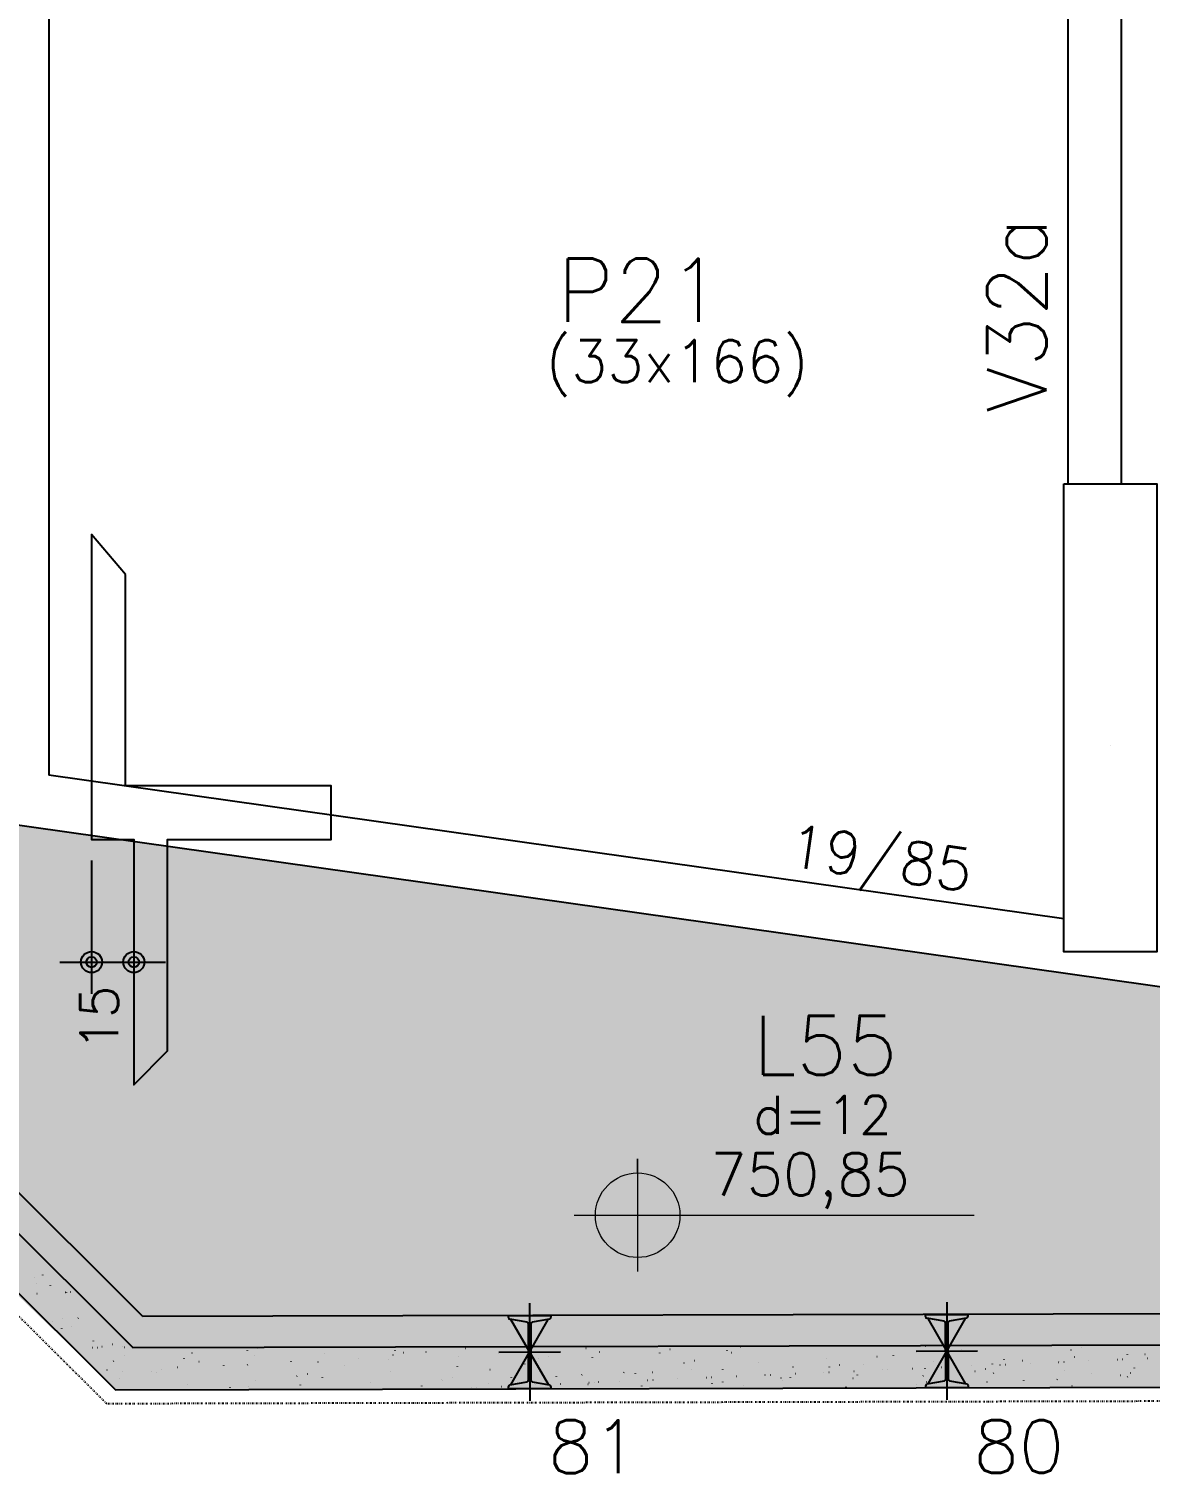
# Model space of a CAD drawing. Extents: x -40810 to 33675, y -2018 to 21213.
# Drawn here: x 14862 to 15260, y -315 to 197 of the extents above; entities that cross this region are included whole.
import ezdxf

# ---------------------------------------------------------------- set-up
doc = ezdxf.new("R2010")
doc.units = 0
doc.linetypes.add('ESTILO_TQS_0003', pattern=[1.5, 0.5, -0.4, 0.1, -0.5])
doc.layers.get('0').update_dxf_attribs({"color": 1, "lineweight": 9})
for name, color, linetype in [('1', 5, 'Continuous'), ('10', 7, 'Continuous'), ('11', 22, 'Continuous'), ('12', 3, 'Continuous'), ('13', 7, 'Continuous'), ('133', 176, 'Continuous'), ('18', 9, 'Continuous'), ('19', 5, 'Continuous'), ('24', 5, 'ESTILO_TQS_0003'), ('242', 3, 'Continuous'), ('26', 1, 'Continuous'), ('27', 10, 'Continuous'), ('3', 2, 'Continuous'), ('30', 15, 'Continuous'), ('49', 20, 'Continuous'), ('51', 6, 'Continuous'), ('52', 21, 'Continuous'), ('8', 5, 'Continuous'), ('9', 3, 'Continuous')]:
    doc.layers.add(name, color=color, linetype=linetype)
doc.styles.get("Standard").update_dxf_attribs({"font": 'romans.shx', "width": 0.8})

# ---------------------------------------------------------------- blocks, each defined once
blk = doc.blocks.new('_H9EFD498501-000')
for p, q in [((197.112982, 416.748949), (197.112982, 416.748949)), ((197.190709, 417.339344), (197.200499, 417.413702)), ((197.869192, 415.9966), (197.869192, 415.9966)), ((198.965009, 417.424696), (199.010666, 417.484197)), ((200.648124, 413.231859), (200.648124, 413.231859)), ((202.822831, 413.71398), (202.896053, 413.730213)), ((208.454023, 412.853307), (208.463813, 412.927666)), ((207.594078, 406.321372), (207.594078, 406.321372)), ((207.594078, 406.321372), (207.594078, 406.321372)), ((207.594078, 406.321372), (207.594078, 406.321372)), ((208.954797, 404.9676), (208.954797, 404.9676)), ((208.954797, 404.9676), (208.954797, 404.9676)), ((209.117901, 404.974721), (209.19283, 404.977993)), ((216.941945, 409.227005), (216.987602, 409.286507)), ((219.233264, 405.416368), (219.308193, 405.419639)), ((219.614548, 407.586508), (219.624337, 407.660867)), ((221.10648, 405.498154), (221.181409, 405.501425)), ((211.243783, 402.690302), (211.243783, 402.690302)), ((211.243783, 402.690302), (211.243783, 402.690302)), ((211.243783, 402.690302), (211.243783, 402.690302)), ((211.630745, 402.305316), (211.630745, 402.305316)), ((211.630745, 402.305316), (211.630745, 402.305316)), ((211.630745, 402.305316), (211.630745, 402.305316)), ((213.198062, 404.347882), (213.243719, 404.407384)), ((216.724825, 403.90542), (216.798047, 403.921653)), ((220.385935, 404.717068), (220.459157, 404.733301)), ((230.701651, 401.762022), (230.711441, 401.83638)), ((218.075173, 395.893794), (218.075173, 395.893794)), ((218.075173, 395.893794), (218.075173, 395.893794)), ((231.174998, 396.150192), (231.220655, 396.209693)), ((234.287928, 394.908508), (234.36115, 394.924741)), ((237.949038, 395.720157), (238.02226, 395.73639)), ((221.839443, 392.148745), (221.839443, 392.148745)), ((221.839443, 392.148745), (221.839443, 392.148745)), ((221.839443, 392.148745), (221.839443, 392.148745)), ((228.778, 393.026363), (228.823657, 393.085864)), ((229.213653, 390.45955), (229.223442, 390.533909)), ((225.392298, 388.614031), (225.392298, 388.614031)), ((225.392298, 388.614031), (225.392298, 388.614031)), ((228.312596, 385.708645), (228.312596, 385.708645)), ((228.312596, 385.708645), (228.312596, 385.708645)), ((228.312596, 385.708645), (228.312596, 385.708645)), ((228.556268, 385.466217), (228.556268, 385.466217)), ((228.556268, 385.466217), (228.556268, 385.466217)), ((228.556268, 385.466217), (228.556268, 385.466217)), ((228.775604, 385.72886), (228.850532, 385.732132)), ((230.648819, 385.810647), (230.723748, 385.813918)), ((239.490396, 386.196678), (239.565324, 386.19995)), ((240.374178, 385.192751), (240.383967, 385.26711)), ((246.754936, 384.828672), (246.800593, 384.888174)), ((232.435102, 381.607189), (232.435102, 381.607189)), ((232.435102, 381.607189), (232.435102, 381.607189)), ((234.643815, 382.096849), (234.717037, 382.113082)), ((251.461281, 379.368265), (251.471071, 379.442623)), ((239.037363, 375.03864), (239.037363, 375.03864)), ((239.037363, 375.03864), (239.037363, 375.03864)), ((239.153851, 374.922746), (239.153851, 374.922746)), ((240.499912, 376.676967), (240.545569, 376.736468)), ((243.030762, 371.065632), (243.030762, 371.065632)), ((243.030762, 371.065632), (243.030762, 371.065632)), ((252.206918, 373.099937), (252.280141, 373.11617)), ((247.670394, 366.44969), (247.670394, 366.44969)), ((247.670394, 366.44969), (247.670394, 366.44969)), ((249.032735, 366.509171), (249.107664, 366.512443)), ((249.518459, 364.611062), (249.518459, 364.611062)), ((249.518459, 364.611062), (249.518459, 364.611062)), ((249.518459, 364.611062), (249.518459, 364.611062)), ((249.973283, 368.065793), (249.983072, 368.140152)), ((258.476848, 368.479276), (258.522505, 368.538778)), ((259.148098, 366.950817), (259.223027, 366.954089)), ((261.021314, 367.032604), (261.096242, 367.035875)), ((269.770022, 364.103026), (269.843244, 364.119259)), ((252.915404, 361.231462), (252.915404, 361.231462)), ((252.915404, 361.231462), (252.915404, 361.231462)), ((252.915404, 361.231462), (252.915404, 361.231462)), ((253.626421, 360.524076), (253.626421, 360.524076)), ((254.732965, 363.600153), (254.778622, 363.659655)), ((256.590026, 361.181091), (256.663248, 361.197324)), ((261.133807, 362.798994), (261.143597, 362.873353)), ((259.999554, 354.183485), (259.999554, 354.183485)), ((259.999554, 354.183485), (259.999554, 354.183485)), ((272.220911, 356.974507), (272.2307, 357.048866)), ((272.709901, 355.402463), (272.755558, 355.461964)), ((264.22208, 349.982519), (264.22208, 349.982519)), ((264.22208, 349.982519), (264.22208, 349.982519)), ((264.22208, 349.982519), (264.22208, 349.982519)), ((270.312903, 352.278634), (270.35856, 352.338135)), ((270.49202, 351.372531), (270.565242, 351.388764)), ((274.15313, 352.18418), (274.226352, 352.200413)), ((266.676957, 347.540177), (266.676957, 347.540177)), ((266.676957, 347.540177), (266.676957, 347.540177)), ((267.028193, 347.190735), (267.028193, 347.190735)), ((267.028193, 347.190735), (267.028193, 347.190735)), ((267.028193, 347.190735), (267.028193, 347.190735)), ((268.690437, 347.26331), (268.765366, 347.266582)), ((270.480649, 343.755908), (270.480649, 343.755908)), ((270.480649, 343.755908), (270.480649, 343.755908)), ((270.480649, 343.755908), (270.480649, 343.755908)), ((270.563653, 347.345097), (270.638582, 347.348368)), ((270.732912, 345.672036), (270.742702, 345.746394)), ((279.40523, 347.731128), (279.480158, 347.7344)), ((289.024918, 345.038917), (289.070575, 345.098419)), ((274.81774, 339.440963), (274.81774, 339.440963)), ((274.81774, 339.440963), (274.81774, 339.440963)), ((274.81774, 339.440963), (274.81774, 339.440963)), ((281.893437, 340.405237), (281.903226, 340.479595)), ((285.281036, 340.159794), (285.326693, 340.219296)), ((288.055123, 342.37562), (288.128346, 342.391853)), ((291.716234, 343.187269), (291.789456, 343.203502)), ((280.43851, 333.848893), (280.43851, 333.848893)), ((280.43851, 333.848893), (280.43851, 333.848893)), ((280.961744, 333.32833), (280.961744, 333.32833)), ((280.961744, 333.32833), (280.961744, 333.32833)), ((282.884037, 337.035966), (282.929695, 337.095467)), ((292.98054, 334.58075), (292.99033, 334.655109)), ((285.413399, 328.899406), (285.413399, 328.899406)), ((285.413399, 328.899406), (285.413399, 328.899406)), ((286.385992, 327.93178), (286.385992, 327.93178)), ((286.385992, 327.93178), (286.385992, 327.93178)), ((288.41101, 329.563961), (288.484232, 329.580194)), ((288.947569, 328.043621), (289.022497, 328.046893)), ((299.062932, 328.485267), (299.137861, 328.488539)), ((300.936148, 328.567054), (301.011076, 328.570325)), ((301.596053, 329.796249), (301.64171, 329.855751)), ((304.243854, 330.094714), (304.253644, 330.169073)), ((291.44284, 322.900753), (291.44284, 322.900753)), ((291.44284, 322.900753), (291.44284, 322.900753)), ((291.44284, 322.900753), (291.44284, 322.900753)), ((291.492542, 323.278279), (291.502331, 323.352637)), ((297.85217, 324.917126), (297.897827, 324.976628)), ((294.200063, 320.157608), (294.200063, 320.157608)), ((294.200063, 320.157608), (294.200063, 320.157608)), ((295.455172, 321.793297), (295.500829, 321.852799)), ((296.009059, 318.35785), (296.009059, 318.35785)), ((296.009059, 318.35785), (296.009059, 318.35785)), ((302.653067, 318.01148), (302.662856, 318.085838)), ((305.974114, 320.567049), (306.047336, 320.583282)), ((314.167187, 314.553581), (314.212844, 314.613082)), ((301.923935, 312.473176), (301.923935, 312.473176)), ((301.923935, 312.473176), (301.923935, 312.473176)), ((305.74379, 308.672825), (305.74379, 308.672825)), ((305.74379, 308.672825), (305.74379, 308.672825)), ((305.74379, 308.672825), (305.74379, 308.672825)), ((306.604718, 307.816293), (306.604718, 307.816293)), ((306.604718, 307.816293), (306.604718, 307.816293)), ((306.604718, 307.816293), (306.604718, 307.816293)), ((306.696111, 307.836555), (306.769334, 307.852788)), ((308.605271, 308.79776), (308.6802, 308.801032)), ((310.357221, 308.648203), (310.430444, 308.664436)), ((310.423304, 309.674458), (310.468962, 309.733959)), ((310.478487, 308.879547), (310.553415, 308.882818)), ((313.74017, 312.186993), (313.74996, 312.261352)), ((319.320063, 309.265578), (319.394992, 309.26885)), ((323.537217, 311.570138), (323.61044, 311.586371)), ((325.003484, 307.700957), (325.013274, 307.775315)), ((307.961616, 306.466324), (307.961616, 306.466324)), ((307.961616, 306.466324), (307.961616, 306.466324)), ((308.026306, 306.550629), (308.071963, 306.610131)), ((312.40503, 302.045599), (312.40503, 302.045599)), ((317.200378, 297.274737), (317.200378, 297.274737)), ((317.200378, 297.274737), (317.200378, 297.274737)), ((317.200378, 297.274737), (317.200378, 297.274737)), ((324.259215, 298.839643), (324.332437, 298.855876)), ((326.738322, 299.310913), (326.783979, 299.370414)), ((327.920325, 299.651292), (327.993547, 299.667525)), ((321.723169, 292.775039), (321.723169, 292.775039)), ((321.723169, 292.775039), (321.723169, 292.775039)), ((321.723169, 292.775039), (321.723169, 292.775039)), ((322.994439, 294.43179), (323.040096, 294.491291)), ((323.412696, 295.617723), (323.422486, 295.692081)), ((322.886125, 291.618021), (322.886125, 291.618021)), ((322.886125, 291.618021), (322.886125, 291.618021)), ((325.101589, 289.41387), (325.101589, 289.41387)), ((325.101589, 289.41387), (325.101589, 289.41387)), ((328.862403, 289.578071), (328.937331, 289.581342)), ((334.4998, 289.793236), (334.509589, 289.867595)), ((338.977766, 290.019717), (339.052695, 290.022989)), ((340.850981, 290.101504), (340.92591, 290.104775)), ((341.822319, 289.842732), (341.895541, 289.858965)), ((327.796037, 286.73318), (327.796037, 286.73318)), ((327.796037, 286.73318), (327.796037, 286.73318)), ((327.796037, 286.73318), (327.796037, 286.73318)), ((339.309456, 284.068244), (339.355113, 284.127746)), ((345.763114, 285.3072), (345.772903, 285.381558)), ((333.367221, 281.190444), (333.367221, 281.190444)), ((335.484722, 279.083754), (335.484722, 279.083754)), ((335.484722, 279.083754), (335.484722, 279.083754)), ((335.484722, 279.083754), (335.484722, 279.083754)), ((335.565573, 279.189121), (335.61123, 279.248623)), ((342.178205, 277.031072), (342.251428, 277.047305)), ((358.135614, 276.977282), (358.181271, 277.036783)), ((338.391697, 276.191624), (338.391697, 276.191624)), ((338.391697, 276.191624), (338.391697, 276.191624)), ((344.172326, 273.223966), (344.182115, 273.298324)), ((343.848316, 270.762867), (343.848316, 270.762867)), ((343.848316, 270.762867), (343.848316, 270.762867)), ((344.459387, 270.154915), (344.459387, 270.154915)), ((344.459387, 270.154915), (344.459387, 270.154915)), ((344.459387, 270.154915), (344.459387, 270.154915)), ((348.520105, 270.33221), (348.595034, 270.335482)), ((350.393321, 270.413997), (350.468249, 270.417268)), ((351.880591, 268.825576), (351.926248, 268.885078)), ((355.259429, 267.399479), (355.269219, 267.473837)), ((359.234897, 270.800028), (359.309826, 270.8033)), ((359.741309, 268.034161), (359.814531, 268.050394)), ((348.987356, 265.650067), (348.987356, 265.650067)), ((348.987356, 265.650067), (348.987356, 265.650067)), ((349.246275, 265.39247), (349.246275, 265.39247)), ((366.522743, 262.913443), (366.532533, 262.987801)), ((370.706749, 261.734614), (370.752406, 261.794115)), ((354.329411, 260.335289), (354.329411, 260.335289)), ((377.683268, 257.646644), (377.693058, 257.721002)), ((359.583016, 255.108511), (359.583016, 255.108511)), ((359.583016, 255.108511), (359.583016, 255.108511)), ((359.583016, 255.108511), (359.583016, 255.108511)), ((360.463307, 255.303666), (360.536529, 255.319899)), ((363.007828, 251.701185), (363.007828, 251.701185)), ((364.124417, 256.115315), (364.197639, 256.131548)), ((364.451725, 253.582908), (364.497382, 253.642409)), ((368.777236, 251.112521), (368.852165, 251.115792)), ((378.8926, 251.554167), (378.967528, 251.557439)), ((380.765815, 251.635954), (380.840744, 251.639225)), ((363.817186, 250.89596), (363.817186, 250.89596)), ((363.817186, 250.89596), (363.817186, 250.89596)), ((364.810507, 249.907712), (364.810507, 249.907712)), ((364.810507, 249.907712), (364.810507, 249.907712)), ((364.931955, 250.830209), (364.941745, 250.904567)), ((378.02641, 246.306755), (378.099632, 246.322988)), ((381.68752, 247.118404), (381.760743, 247.134637)), ((383.277883, 246.491945), (383.32354, 246.551447)), ((385.674881, 249.615774), (385.720538, 249.675276)), ((370.178675, 244.566954), (370.178675, 244.566954)), ((370.178675, 244.566954), (370.178675, 244.566954)), ((370.178675, 244.566954), (370.178675, 244.566954)), ((376.019059, 245.005722), (376.028849, 245.08008)), ((375.291602, 239.480135), (375.291602, 239.480135)), ((376.769381, 238.009901), (376.769381, 238.009901)), ((377.022859, 238.34024), (377.068517, 238.399741)), ((387.282373, 240.519686), (387.292163, 240.594044)), ((395.589514, 237.309844), (395.662736, 237.326077)), ((380.774335, 234.025397), (380.774335, 234.025397)), ((380.774335, 234.025397), (380.774335, 234.025397)), ((380.774335, 234.025397), (380.774335, 234.025397)), ((383.174985, 231.637006), (383.174985, 231.637006)), ((383.174985, 231.637006), (383.174985, 231.637006)), ((383.174985, 231.637006), (383.174985, 231.637006)), ((388.434939, 231.86666), (388.509868, 231.869932)), ((390.308154, 231.948446), (390.383083, 231.951718)), ((395.849018, 231.249277), (395.894675, 231.308779)), ((398.246016, 234.373106), (398.291673, 234.432607)), ((398.442898, 235.252887), (398.452687, 235.327245)), ((399.149731, 232.334478), (399.22466, 232.337749)), ((385.772697, 229.052557), (385.772697, 229.052557)), ((385.772697, 229.052557), (385.772697, 229.052557)), ((385.772697, 229.052557), (385.772697, 229.052557)), ((390.530934, 224.318616), (390.530934, 224.318616)), ((390.530934, 224.318616), (390.530934, 224.318616)), ((391.369994, 223.483841), (391.369994, 223.483841)), ((391.369994, 223.483841), (391.369994, 223.483841)), ((395.945401, 224.498184), (396.018623, 224.514417)), ((396.778689, 222.611965), (396.788478, 222.686323)), ((396.253792, 218.62498), (396.253792, 218.62498)), ((408.042003, 218.125929), (408.051792, 218.200287)), ((408.420152, 216.006609), (408.465809, 216.06611)), ((410.81715, 219.130438), (410.862807, 219.189939)), ((413.508504, 215.501273), (413.581726, 215.517506)), ((401.965654, 212.942284), (401.965654, 212.942284)), ((401.965654, 212.942284), (401.965654, 212.942284)), ((402.532783, 212.378051), (402.532783, 212.378051)), ((402.532783, 212.378051), (402.532783, 212.378051)), ((404.292487, 210.627332), (404.292487, 210.627332)), ((404.292487, 210.627332), (404.292487, 210.627332)), ((408.69207, 212.646971), (408.766999, 212.650242)), ((418.807434, 213.088617), (418.882362, 213.091889)), ((419.202527, 212.85913), (419.212317, 212.933488)), ((420.680649, 213.170404), (420.755578, 213.173675)), ((406.734888, 208.197403), (406.734888, 208.197403)), ((406.734888, 208.197403), (406.734888, 208.197403)), ((406.734888, 208.197403), (406.734888, 208.197403)), ((427.132167, 208.766892), (427.177824, 208.826394)), ((412.561313, 202.400728), (412.561313, 202.400728)), ((412.561313, 202.400728), (412.561313, 202.400728)), ((412.561313, 202.400728), (412.561313, 202.400728)), ((414.230502, 202.770778), (414.303724, 202.787011)), ((417.538318, 200.218208), (417.548108, 200.292566)), ((417.891612, 203.582427), (417.964834, 203.59866)), ((420.991286, 200.763941), (421.036944, 200.823442)), ((423.388285, 203.887769), (423.433942, 203.947271)), ((417.215983, 197.769825), (417.215983, 197.769825)), ((418.05404, 196.936047), (418.05404, 196.936047)), ((418.05404, 196.936047), (418.05404, 196.936047)), ((428.801632, 195.732172), (428.811422, 195.80653)), ((421.890582, 193.119096), (421.890582, 193.119096)), ((421.890582, 193.119096), (421.890582, 193.119096)), ((421.890582, 193.119096), (421.890582, 193.119096)), ((423.156972, 191.859171), (423.156972, 191.859171)), ((423.156972, 191.859171), (423.156972, 191.859171)), ((423.156972, 191.859171), (423.156972, 191.859171)), ((428.349773, 193.40111), (428.424701, 193.404381)), ((430.222988, 193.482896), (430.297917, 193.486168)), ((431.793606, 193.773867), (431.866828, 193.7901)), ((435.454716, 194.585515), (435.527938, 194.601748)), ((439.064565, 193.868928), (439.139493, 193.872199)), ((439.703302, 193.524224), (439.748959, 193.583726)), ((439.962157, 190.465373), (439.971947, 190.539731)), ((427.697078, 187.342248), (427.697078, 187.342248)), ((427.697078, 187.342248), (427.697078, 187.342248)), ((427.697078, 187.342248), (427.697078, 187.342248)), ((433.562421, 185.521272), (433.608078, 185.580774)), ((435.959419, 188.645101), (436.005076, 188.704603)), ((439.213957, 184.782232), (439.213957, 184.782232)), ((439.213957, 184.782232), (439.213957, 184.782232)), ((431.815593, 183.244762), (431.815593, 183.244762)), ((431.815593, 183.244762), (431.815593, 183.244762)), ((433.752632, 181.317615), (433.752632, 181.317615)), ((433.752632, 181.317615), (433.752632, 181.317615)), ((433.752632, 181.317615), (433.752632, 181.317615))]:
    blk.add_line(p, q)
blk = doc.blocks.new('_H9EFD498501-001')
for p, q in [((460.926458, 189.55709), (460.972115, 189.616592)), ((463.800573, 191.457321), (463.810363, 191.53168)), ((483.405033, 192.325287), (483.478255, 192.34152)), ((485.893497, 190.469079), (485.939154, 190.528581)), ((487.066143, 193.136936), (487.139365, 193.153168)), ((510.860536, 191.381069), (510.906193, 191.44057)), ((522.814141, 189.51287), (522.82393, 189.587228)), ((535.016459, 190.876707), (535.089682, 190.89294)), ((535.827575, 192.293058), (535.873232, 192.352559)), ((538.677569, 191.688356), (538.750792, 191.704589)), ((546.828767, 191.843269), (546.838557, 191.917627)), ((558.397616, 190.081218), (558.443273, 190.14072)), ((560.794614, 193.205047), (560.840271, 193.264548)), ((570.740605, 193.392905), (570.750394, 193.467264)), ((583.364655, 190.993207), (583.410312, 191.052709)), ((590.288996, 190.239776), (590.362219, 190.256009)), ((603.468993, 193.161711), (603.542215, 193.177944)), ((605.842335, 189.898818), (605.852124, 189.973176)), ((608.331694, 191.905196), (608.377351, 191.964698)), ((629.754172, 191.448454), (629.763961, 191.522812)), ((633.298733, 192.817186), (633.34439, 192.876687)), ((653.592588, 192.440403), (653.602378, 192.514761)), ((655.080419, 191.713131), (655.153642, 191.729364)), ((658.265772, 193.729175), (658.311429, 193.788676)), ((706.691846, 190.264551), (706.765069, 190.280784)), ((712.606156, 190.495951), (712.615945, 190.57031)), ((723.899064, 194.079299), (723.972286, 194.095532)), ((736.620782, 192.82635), (736.630572, 192.900709)), ((775.51049, 192.630719), (775.583713, 192.646952)), ((776.845944, 190.137415), (776.891601, 190.196916)), ((779.171601, 193.442368), (779.244823, 193.458601)), ((795.63435, 190.881899), (795.644139, 190.956257)), ((801.812983, 191.049404), (801.85864, 191.108905)), ((802.719546, 189.642313), (802.794475, 189.645584)), ((449.356709, 184.776955), (449.429931, 184.793188)), ((451.049261, 184.640886), (451.05905, 184.715244)), ((453.017819, 185.588604), (453.091041, 185.604837)), ((458.52946, 186.433261), (458.575117, 186.492763)), ((466.197815, 188.510539), (466.271038, 188.526772)), ((475.063887, 186.971285), (475.073677, 187.045643)), ((483.496499, 187.345251), (483.542156, 187.404752)), ((498.975725, 188.520921), (498.985514, 188.59528)), ((508.463538, 188.25724), (508.509195, 188.316741)), ((517.809242, 187.061959), (517.882465, 187.078192)), ((533.430577, 189.169229), (533.476234, 189.22873)), ((534.077455, 185.026834), (534.087244, 185.101192)), ((557.989292, 186.57647), (557.999081, 186.650828)), ((569.420669, 185.613379), (569.493891, 185.629612)), ((581.827708, 187.568419), (581.837498, 187.642777)), ((586.627886, 189.428127), (586.701109, 189.44436)), ((617.002859, 184.632019), (617.012649, 184.706377)), ((627.04371, 184.66548), (627.089367, 184.724981)), ((638.239313, 187.979548), (638.312536, 187.995781)), ((640.841276, 185.623967), (640.851065, 185.698326)), ((641.900423, 188.791196), (641.973646, 188.807429)), ((652.010749, 185.577469), (652.056406, 185.636971)), ((664.855902, 187.954366), (664.865692, 188.028725)), ((676.977788, 186.489458), (677.023445, 186.54896)), ((687.853977, 184.627174), (687.928906, 184.630445)), ((688.767739, 189.504003), (688.777529, 189.578361)), ((689.727192, 184.70896), (689.802121, 184.712231)), ((689.85074, 186.530968), (689.923963, 186.547201)), ((693.51185, 187.342616), (693.585073, 187.358849)), ((698.568769, 185.094991), (698.643698, 185.098263)), ((701.944827, 187.401447), (701.990484, 187.460949)), ((708.684132, 185.536638), (708.759061, 185.539909)), ((710.557348, 185.618424), (710.632276, 185.621696)), ((719.398925, 186.004456), (719.473853, 186.007727)), ((723.86947, 186.009915), (723.879259, 186.084273)), ((726.911866, 188.313437), (726.957523, 188.372938)), ((729.514288, 186.446102), (729.589216, 186.449373)), ((731.387503, 186.527888), (731.462432, 186.53116)), ((740.22908, 186.91392), (740.304009, 186.917191)), ((741.462167, 185.082388), (741.535389, 185.098621)), ((745.123277, 185.894037), (745.196499, 185.910269)), ((747.781307, 187.559551), (747.791096, 187.63391)), ((750.344443, 187.355566), (750.419372, 187.358838)), ((751.878905, 189.225426), (751.924562, 189.284927)), ((752.217659, 187.437353), (752.292587, 187.440624)), ((758.303273, 188.815971), (758.376496, 188.832204)), ((761.059235, 187.823384), (761.134164, 187.826656)), ((771.174599, 188.26503), (771.249527, 188.268302)), ((771.619723, 188.5515), (771.629512, 188.625858)), ((773.047814, 188.346817), (773.122743, 188.350088)), ((773.102061, 185.258292), (773.147718, 185.317793)), ((781.889391, 188.732848), (781.964319, 188.73612)), ((792.004754, 189.174495), (792.079683, 189.177766)), ((793.877969, 189.256281), (793.952898, 189.259553)), ((796.734704, 184.445457), (796.807926, 184.46169)), ((798.0691, 186.170281), (798.114757, 186.229782)), ((438.19396, 182.302233), (438.19396, 182.302233)), ((438.19396, 182.302233), (438.19396, 182.302233)), ((438.19396, 182.302233), (438.19396, 182.302233)), ((462.312575, 180.15485), (462.322364, 180.229208)), ((483.760919, 179.513627), (483.834141, 179.52986)), ((486.224412, 181.704486), (486.234201, 181.778844)), ((500.968136, 183.328376), (501.041358, 183.344609)), ((502.208514, 180.105534), (502.254171, 180.165036)), ((504.629246, 184.140024), (504.702468, 184.156257)), ((510.062828, 182.696435), (510.072618, 182.770793)), ((527.175553, 181.017523), (527.22121, 181.077025)), ((545.237979, 179.760035), (545.247769, 179.834393)), ((552.142592, 181.929512), (552.18825, 181.989014)), ((552.579563, 181.879796), (552.652785, 181.896029)), ((556.240673, 182.691444), (556.313895, 182.707677)), ((569.076396, 180.751983), (569.086185, 180.826342)), ((573.587837, 179.638206), (573.662765, 179.641478)), ((577.109631, 182.841502), (577.155289, 182.901003)), ((583.7032, 180.079852), (583.778128, 180.083124)), ((585.576415, 180.161639), (585.651344, 180.16491)), ((593.091022, 183.082382), (593.100812, 183.156741)), ((594.417992, 180.54767), (594.492921, 180.550942)), ((602.07667, 183.753491), (602.122328, 183.812992)), ((604.19099, 180.431216), (604.264212, 180.447449)), ((604.533355, 180.989317), (604.608284, 180.992588)), ((606.406571, 181.071103), (606.481499, 181.074374)), ((607.8521, 181.242865), (607.925322, 181.259098)), ((615.248147, 181.457135), (615.323076, 181.460406)), ((621.032096, 184.164799), (621.105318, 184.181032)), ((623.299827, 179.786357), (623.345484, 179.845858)), ((625.363511, 181.898781), (625.438439, 181.902052)), ((627.236726, 181.980567), (627.311655, 181.983839)), ((636.078303, 182.366599), (636.153231, 182.36987)), ((646.193666, 182.808245), (646.268595, 182.811517)), ((648.066882, 182.890031), (648.14181, 182.893303)), ((648.266866, 180.698346), (648.312523, 180.757848)), ((652.10459, 181.137931), (652.114379, 181.212289)), ((656.908458, 183.276063), (656.983387, 183.279334)), ((659.463527, 179.794285), (659.536749, 179.810518)), ((667.023822, 183.717709), (667.09875, 183.720981)), ((668.897037, 183.799496), (668.971966, 183.802767)), ((672.643523, 182.71622), (672.716745, 182.732453)), ((673.233905, 181.610335), (673.279562, 181.669837)), ((676.016427, 182.687567), (676.026216, 182.761926)), ((677.738614, 184.185527), (677.813542, 184.188799)), ((695.803946, 179.398496), (695.849603, 179.457997)), ((698.200944, 182.522324), (698.246601, 182.581826)), ((699.854843, 183.679516), (699.864632, 183.753874)), ((720.770985, 180.310485), (720.816642, 180.369986)), ((723.167983, 183.434313), (723.21364, 183.493815)), ((724.25495, 181.26764), (724.328172, 181.283873)), ((735.029994, 180.743116), (735.039784, 180.817474)), ((745.738024, 181.222474), (745.783681, 181.281975)), ((748.135022, 184.346303), (748.180679, 184.405804)), ((758.86841, 181.735065), (758.8782, 181.809423)), ((770.705063, 182.134463), (770.75072, 182.193965)), ((775.866377, 179.81906), (775.939599, 179.835293)), ((782.883037, 184.065464), (782.892826, 184.139822)), ((792.825008, 179.336047), (792.825008, 179.336047)), ((792.825008, 179.336047), (792.825008, 179.336047)), ((793.073594, 183.633808), (793.146816, 183.650041)), ((794.114723, 179.33919), (794.114723, 179.33919)), ((794.114723, 179.33919), (794.114723, 179.33919)), ((794.114723, 179.33919), (794.114723, 179.33919)), ((795.672102, 183.046452), (795.717759, 183.105954)), ((438.38323, 178.472229), (438.38323, 178.472229)), ((438.38323, 178.472229), (438.38323, 178.472229)), ((450.240946, 178.501127), (450.240946, 178.501127)), ((452.447045, 178.506504), (452.447045, 178.506504)), ((452.447045, 178.506504), (452.447045, 178.506504)), ((462.098663, 178.530026), (462.098663, 178.530026)), ((462.098663, 178.530026), (462.098663, 178.530026)), ((462.098663, 178.530026), (462.098663, 178.530026)), ((473.956379, 178.558925), (473.956379, 178.558925)), ((473.956379, 178.558925), (473.956379, 178.558925)), ((473.956379, 178.558925), (473.956379, 178.558925)), ((476.759756, 178.565757), (476.759756, 178.565757)), ((477.241475, 179.193545), (477.287132, 179.253047)), ((479.515647, 178.572473), (479.515647, 178.572473)), ((479.515647, 178.572473), (479.515647, 178.572473)), ((485.814096, 178.587823), (485.814096, 178.587823)), ((485.814096, 178.587823), (485.814096, 178.587823)), ((497.671812, 178.616722), (497.671812, 178.616722)), ((497.671812, 178.616722), (497.671812, 178.616722)), ((501.072468, 178.62501), (501.072468, 178.62501)), ((509.529528, 178.645621), (509.529528, 178.645621)), ((521.387245, 178.67452), (521.387245, 178.67452)), ((525.38518, 178.684263), (525.38518, 178.684263)), ((533.244961, 178.703418), (533.244961, 178.703418)), ((533.244961, 178.703418), (533.244961, 178.703418)), ((533.244961, 178.703418), (533.244961, 178.703418)), ((538.307503, 178.715756), (538.307503, 178.715756)), ((538.307503, 178.715756), (538.307503, 178.715756)), ((538.307503, 178.715756), (538.307503, 178.715756)), ((545.102678, 178.732317), (545.102678, 178.732317)), ((545.102678, 178.732317), (545.102678, 178.732317)), ((549.697891, 178.743516), (549.697891, 178.743516)), ((553.296963, 178.752287), (553.296963, 178.752287)), ((553.296963, 178.752287), (553.296963, 178.752287)), ((553.296963, 178.752287), (553.296963, 178.752287)), ((556.960394, 178.761216), (556.960394, 178.761216)), ((556.960394, 178.761216), (556.960394, 178.761216)), ((562.873044, 179.170388), (562.947973, 179.17366)), ((564.74626, 179.252175), (564.821188, 179.255446)), ((568.818111, 178.790114), (568.818111, 178.790114)), ((574.010603, 178.802769), (574.010603, 178.802769)), ((580.675827, 178.819013), (580.675827, 178.819013)), ((592.533544, 178.847912), (592.533544, 178.847912)), ((592.533544, 178.847912), (592.533544, 178.847912)), ((592.533544, 178.847912), (592.533544, 178.847912)), ((597.099359, 178.859039), (597.099359, 178.859039)), ((597.099359, 178.859039), (597.099359, 178.859039)), ((597.099359, 178.859039), (597.099359, 178.859039)), ((598.323315, 178.862022), (598.323315, 178.862022)), ((598.323315, 178.862022), (598.323315, 178.862022)), ((598.323315, 178.862022), (598.323315, 178.862022)), ((598.332788, 178.874368), (598.378445, 178.933869)), ((604.39126, 178.876811), (604.39126, 178.876811)), ((604.39126, 178.876811), (604.39126, 178.876811)), ((604.39126, 178.876811), (604.39126, 178.876811)), ((616.248976, 178.905709), (616.248976, 178.905709)), ((616.248976, 178.905709), (616.248976, 178.905709)), ((622.636026, 178.921275), (622.636026, 178.921275)), ((622.636026, 178.921275), (622.636026, 178.921275)), ((622.636026, 178.921275), (622.636026, 178.921275)), ((628.106693, 178.934608), (628.106693, 178.934608)), ((628.106693, 178.934608), (628.106693, 178.934608)), ((639.964409, 178.963507), (639.964409, 178.963507)), ((646.948738, 178.980528), (646.948738, 178.980528)), ((646.948738, 178.980528), (646.948738, 178.980528)), ((646.948738, 178.980528), (646.948738, 178.980528)), ((651.822126, 178.992405), (651.822126, 178.992405)), ((651.822126, 178.992405), (651.822126, 178.992405)), ((651.822126, 178.992405), (651.822126, 178.992405)), ((655.891215, 179.002322), (655.891215, 179.002322)), ((663.679842, 179.021304), (663.679842, 179.021304)), ((663.679842, 179.021304), (663.679842, 179.021304)), ((663.679842, 179.021304), (663.679842, 179.021304)), ((671.26145, 179.039781), (671.26145, 179.039781)), ((671.26145, 179.039781), (671.26145, 179.039781)), ((671.26145, 179.039781), (671.26145, 179.039781)), ((675.537559, 179.050203), (675.537559, 179.050203)), ((675.537559, 179.050203), (675.537559, 179.050203)), ((687.395275, 179.079102), (687.395275, 179.079102)), ((687.395275, 179.079102), (687.395275, 179.079102)), ((695.574161, 179.099034), (695.574161, 179.099034)), ((695.574161, 179.099034), (695.574161, 179.099034)), ((699.252992, 179.108), (699.252992, 179.108)), ((711.110708, 179.136899), (711.110708, 179.136899)), ((711.110708, 179.136899), (711.110708, 179.136899)), ((711.110708, 179.136899), (711.110708, 179.136899)), ((711.118157, 179.19348), (711.127946, 179.267838)), ((714.683071, 179.145605), (714.683071, 179.145605)), ((714.683071, 179.145605), (714.683071, 179.145605)), ((719.886873, 179.158288), (719.886873, 179.158288)), ((719.886873, 179.158288), (719.886873, 179.158288)), ((722.968424, 179.165798), (722.968424, 179.165798)), ((722.968424, 179.165798), (722.968424, 179.165798)), ((722.968424, 179.165798), (722.968424, 179.165798)), ((734.826141, 179.194696), (734.826141, 179.194696)), ((734.826141, 179.194696), (734.826141, 179.194696)), ((744.199584, 179.217541), (744.199584, 179.217541)), ((744.199584, 179.217541), (744.199584, 179.217541)), ((746.683857, 179.223595), (746.683857, 179.223595)), ((746.683857, 179.223595), (746.683857, 179.223595)), ((758.541574, 179.252494), (758.541574, 179.252494)), ((768.512296, 179.276794), (768.512296, 179.276794)), ((768.512296, 179.276794), (768.512296, 179.276794)), ((770.39929, 179.281392), (770.39929, 179.281392)), ((773.474927, 179.288888), (773.474927, 179.288888)), ((773.474927, 179.288888), (773.474927, 179.288888)), ((782.257007, 179.310291), (782.257007, 179.310291)), ((782.257007, 179.310291), (782.257007, 179.310291)), ((782.257007, 179.310291), (782.257007, 179.310291))]:
    blk.add_line(p, q)

msp = doc.modelspace()

# ---------------------------------------------------------------- linework, layer by layer
for p, q in [((15077.776, -208.444), (15077.776, -203.444)), ((15077.776, -203.444), (15077.776, -243.444)), ((15055.276, -223.444), (15197.185, -223.444))]:
    msp.add_line(p, q)
msp.add_circle((15077.776, -223.444), 15)
at = {"layer": '1'}
for p, q in [((14868.927, 629.691), (14868.927, -67.285)), ((14902.259, -259.311), (14701.927, -60.002)), ((15228.927, -118.297), (14868.927, -67.285)), ((14812.095, -78.422), (15230.427, -137.699)), ((18420.55, -250.805), (14902.259, -259.311))]:
    msp.add_line(p, q, dxfattribs=at)
for points in [[(15230.427, 629.691), (15230.427, 36.068)], [(15249.427, 36.068), (15249.427, 629.691)], [(15230.427, -137.699), (15972.209, -242.809)]]:
    msp.add_lwpolyline(points, dxfattribs=at)
at = {"layer": '133'}
for points in [[(14892.544, -285.341), (14704.717, -63.207), (14642.366, -43.493)], [(15972.209, -242.809), (14704.716, -63.207), (14902.837, -260.316)], [(14892.544, -285.341), (14902.837, -260.316), (14704.717, -63.207)], [(15972.209, -242.809), (14902.837, -260.316), (15979.17, -256.725)], [(15996.931, -282.649), (14902.837, -260.316), (14892.544, -285.341)], [(14892.544, -285.341), (14892.544, -285.341), (14902.837, -260.316)], [(15996.931, -282.649), (15996.931, -256.664), (14902.837, -260.316)], [(15996.931, -282.649), (14892.544, -285.341), (15996.931, -282.649)]]:
    msp.add_solid(points, dxfattribs=at)
at = {"layer": '18'}
for points in [[(14884.046, 15.872), (14884.046, -90.128), (14899.046, -90.128), (14899.046, -177.128)], [(14911.046, -165.128), (14911.046, -90.128), (14969.046, -90.128), (14969.046, -71.128), (14896.046, -71.128), (14896.046, 3.872)]]:
    msp.add_lwpolyline(points, dxfattribs=at)
at = {"layer": '24'}
for p, q in [((14889.49, -290.342), (14641.369, -43.489)), ((18452.929, -281.718), (14889.49, -290.342))]:
    msp.add_line(p, q, dxfattribs=at)
at = {"layer": '242'}
msp.add_line((15245.482, -56.932), (15245.482, -56.932), dxfattribs=at)
at = {"layer": '26', "color": 3, "linetype": 'Continuous'}
for p, q in [((14884.046, -90.128), (14884.046, -90.128)), ((14899.046, -90.128), (14899.046, -90.128)), ((14884.046, -97.628), (14884.046, -144.878)), ((14899.046, -97.628), (14899.046, -144.878)), ((14872.796, -133.628), (14910.296, -133.628))]:
    msp.add_line(p, q, dxfattribs=at)
for centre, radius in [((14884.046, -133.628), 3.746), ((14884.046, -133.628), 1.867), ((14899.046, -133.628), 3.746), ((14899.046, -133.628), 1.867)]:
    msp.add_circle(centre, radius, dxfattribs=at)
at = {"layer": '27'}
for points in [[(15077.776, -223.444), (15071.768, -209.7), (15070.868, -210.129)], [(15077.776, -223.444), (15072.262, -209.494), (15071.768, -209.7)], [(15077.776, -223.444), (15073.357, -209.11), (15072.262, -209.494)], [(15077.776, -223.444), (15074.731, -208.756), (15073.357, -209.11)], [(15077.776, -223.444), (15075.917, -208.56), (15074.731, -208.756)], [(15077.776, -223.444), (15077.776, -208.444), (15075.917, -208.56)], [(15077.776, -223.444), (15065.563, -214.735), (15064.923, -215.712)], [(15077.776, -223.444), (15066.755, -213.269), (15065.563, -214.735)], [(15077.776, -223.444), (15067.575, -212.447), (15066.755, -213.269)], [(15077.776, -223.444), (15068.14, -211.949), (15067.575, -212.447)], [(15077.776, -223.444), (15068.82, -211.411), (15068.14, -211.949)], [(15077.776, -223.444), (15069.411, -210.993), (15068.82, -211.411)], [(15077.776, -223.444), (15070.188, -210.505), (15069.411, -210.993)], [(15077.776, -223.444), (15070.868, -210.129), (15070.188, -210.505)], [(15077.776, -223.444), (15063.296, -219.529), (15063.073, -220.473)], [(15077.776, -223.444), (15063.734, -218.169), (15063.296, -219.529)], [(15077.776, -223.444), (15064.348, -216.76), (15063.734, -218.169)], [(15077.776, -223.444), (15064.923, -215.712), (15064.348, -216.76)], [(15077.776, -223.444), (15062.805, -222.51), (15062.776, -223.444)], [(15077.776, -223.444), (15062.776, -223.444), (15077.776, -223.444)], [(15077.776, -223.444), (15062.811, -222.418), (15062.805, -222.51)], [(15077.776, -223.444), (15062.943, -221.21), (15062.811, -222.418)], [(15077.776, -223.444), (15063.073, -220.473), (15062.943, -221.21)], [(15077.776, -223.444), (15092.776, -223.444), (15092.66, -225.304)], [(15077.776, -223.444), (15092.66, -225.304), (15092.464, -226.489)], [(15077.776, -223.444), (15092.464, -226.489), (15092.11, -227.863)], [(15077.776, -223.444), (15092.11, -227.863), (15091.726, -228.958)], [(15077.776, -223.444), (15091.726, -228.958), (15091.52, -229.453)], [(15077.776, -223.444), (15091.52, -229.453), (15091.091, -230.352)], [(15077.776, -223.444), (15091.091, -230.352), (15090.715, -231.032)], [(15077.776, -223.444), (15090.715, -231.032), (15090.227, -231.809)], [(15077.776, -223.444), (15090.227, -231.809), (15089.809, -232.4)], [(15077.776, -223.444), (15089.809, -232.4), (15089.272, -233.08)], [(15077.776, -223.444), (15089.272, -233.08), (15088.773, -233.646)], [(15077.776, -223.444), (15088.773, -233.646), (15087.951, -234.465)], [(15077.776, -223.444), (15087.951, -234.465), (15086.485, -235.657)], [(15077.776, -223.444), (15086.485, -235.657), (15085.509, -236.297)], [(15077.776, -223.444), (15085.509, -236.297), (15084.46, -236.872)], [(15077.776, -223.444), (15084.46, -236.872), (15083.051, -237.486)], [(15077.776, -223.444), (15083.051, -237.486), (15081.691, -237.924)], [(15077.776, -223.444), (15081.691, -237.924), (15080.747, -238.147)], [(15077.776, -223.444), (15080.747, -238.147), (15080.01, -238.277)], [(15077.776, -223.444), (15080.01, -238.277), (15078.802, -238.409)], [(15077.776, -223.444), (15078.802, -238.409), (15078.711, -238.415)], [(15077.776, -223.444), (15078.711, -238.415), (15077.776, -238.444)], [(15077.776, -223.444), (15077.776, -238.444), (15077.776, -223.444)]]:
    msp.add_solid(points, dxfattribs=at)
at = {"layer": '3'}
msp.add_lwpolyline([(15228.927, 36.068), (15261.927, 36.068), (15261.927, -129.932), (15228.927, -129.932), (15228.927, 36.068)], dxfattribs=at)
at = {"layer": '30'}
msp.add_lwpolyline([(14896.046, 3.872), (14884.046, 18.022), (14884.046, -90.128), (14899.046, -90.128), (14899.046, -177.128), (14911.046, -165.128), (14911.046, -90.128), (14969.046, -90.128), (14969.046, -71.128), (14896.046, -71.128), (14896.046, 3.872), (14896.046, 3.872)], dxfattribs=at)
at = {"layer": '49', "linetype": 'Continuous'}
for p, q in [((14647.365, -41.413), (14892.544, -285.341)), ((14686.182, -58.872), (14898.72, -270.326)), ((14898.72, -270.326), (15677.379, -268.428)), ((14892.544, -285.341), (15677.415, -283.428))]:
    msp.add_line(p, q, dxfattribs=at)
at = {"layer": '51'}
for p, q in [((15039.416, -254.63), (15039.5, -289.327)), ((15187.415, -254.272), (15187.499, -288.969)), ((15031.927, -258.997), (15046.927, -258.961)), ((15031.928, -259.751), (15031.927, -258.997)), ((15038.556, -261.408), (15032.413, -260.358)), ((15046.13, -283.535), (15032.787, -260.422)), ((15032.843, -283.567), (15046.074, -260.39)), ((15046.447, -260.324), (15040.309, -261.404)), ((15046.927, -258.961), (15046.928, -259.715)), ((15179.926, -258.639), (15194.926, -258.602)), ((15179.928, -259.393), (15179.926, -258.639)), ((15186.555, -261.05), (15180.412, -260)), ((15194.129, -283.177), (15180.786, -260.064)), ((15180.842, -283.209), (15194.073, -260.032)), ((15194.446, -259.966), (15188.308, -261.046)), ((15194.926, -258.602), (15194.928, -259.356)), ((15039.089, -281.945), (15039.04, -262.016)), ((15039.827, -262.014), (15039.876, -281.942)), ((15187.088, -281.587), (15187.04, -261.657)), ((15187.827, -261.655), (15187.875, -281.584)), ((15028.549, -272.005), (15050.367, -271.952)), ((15176.548, -271.647), (15198.366, -271.594)), ((15031.99, -284.997), (15031.988, -284.243)), ((15046.99, -284.96), (15031.99, -284.997)), ((15032.469, -283.633), (15038.607, -282.553)), ((15040.36, -282.549), (15046.503, -283.599)), ((15046.988, -284.206), (15046.99, -284.96)), ((15179.989, -284.639), (15179.987, -283.885)), ((15194.989, -284.602), (15179.989, -284.639)), ((15180.468, -283.275), (15186.606, -282.195)), ((15188.359, -282.191), (15194.502, -283.241)), ((15194.987, -283.848), (15194.989, -284.602))]:
    msp.add_line(p, q, dxfattribs=at)
for centre, start, end in [((15032.553, -259.749), 180.13866, 256.99988), ((15046.303, -259.716), 283.27743, 0.13866), ((15180.553, -259.391), 180.13866, 256.99988), ((15186.415, -261.659), 0.13866, 76.99988), ((15188.452, -261.654), 103.27743, 180.13866), ((15194.303, -259.358), 283.27743, 0.13866), ((15038.415, -262.017), 0.13866, 76.99988), ((15040.452, -262.012), 103.27743, 180.13866), ((15186.463, -281.587), 283.27751, 0.24365), ((15188.5, -281.582), 180.13866, 256.99988), ((15032.613, -284.241), 103.27743, 180.13866), ((15038.464, -281.945), 283.27751, 0.24365), ((15040.501, -281.94), 180.13866, 256.99988), ((15046.363, -284.208), 0.13866, 76.99988), ((15180.612, -283.883), 103.27743, 180.13866), ((15194.362, -283.85), 0.13866, 76.99988)]:
    msp.add_arc(centre, 0.625, start, end, dxfattribs=at)

# ---------------------------------------------------------------- block references
at = {"layer": '19'}
for name in ['_H9EFD498501-000', '_H9EFD498501-001']:
    msp.add_blockref(name, (14455.927, -463.809), dxfattribs=at)

# ---------------------------------------------------------------- texts
at = {"layer": '10'}
msp.add_text('L55', height=21, dxfattribs=at).set_placement((15118.759, -173.679))
at = {"layer": '11'}
msp.add_text('19/85', height=15, rotation=351.93495, dxfattribs=at).set_placement((15130.486, -99.503))
at = {"layer": '12'}
msp.add_text('(33x166)', height=15, dxfattribs=at).set_placement((15045.19, 72.079))
at = {"layer": '13'}
msp.add_text('d=12', height=13.5, dxfattribs=at).set_placement((15118.759, -194.574))
at = {"layer": '26', "color": 3, "linetype": 'Continuous'}
msp.add_text('15', height=13.5, rotation=90, dxfattribs=at).set_placement((14893.542, -165.054))
at = {"layer": '26'}
msp.add_text('750,85', height=15, dxfattribs=at).set_placement((15103.614, -216.415))
at = {"layer": '52'}
for s, p in [('81', (15045.961, -314.925)), ('80', (15196.929, -314.844))]:
    msp.add_text(s, height=18.75, dxfattribs=at).set_placement(p)
at = {"layer": '8'}
msp.add_text('V32a', height=21, rotation=90, dxfattribs=at).set_placement((15222.785, 61.318))
at = {"layer": '9'}
msp.add_text('P21', height=22.5, dxfattribs=at).set_placement((15049.168, 93.47))

doc.saveas('drawing.dxf')
